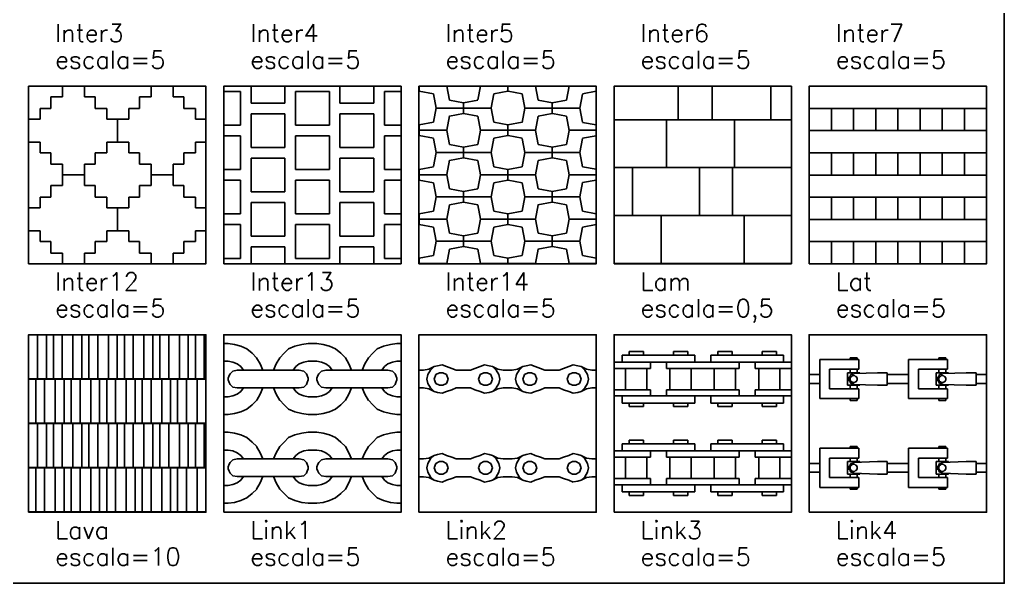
# Model space of a CAD drawing. Header units: inches. Extents: x -1 to 462, y -162 to 137.
# Drawn here: x 406.5 to 462, y -4 to 27.8 of the extents above; entities that cross this region are included whole.
import ezdxf

# ---------------------------------------------------------------- set-up
doc = ezdxf.new("R2010")
doc.units = ezdxf.units.IN
doc.header["$MEASUREMENT"] = 0
doc.layers.add('FORMATO', color=7, linetype='Continuous', plot=False)
for name, color, linetype in [('HATCH', 7, 'Continuous'), ('RECTANGLE', 7, 'Continuous'), ('TEXT', 5, 'Continuous')]:
    doc.layers.add(name, color=color, linetype=linetype)
doc.styles.add('nr', font='simplex.shx')

msp = doc.modelspace()

# ---------------------------------------------------------------- hatches: boundary and pattern name
at = {"layer": 'HATCH'}
h = msp.add_hatch(dxfattribs=at)
h.set_pattern_fill('INTER12', color=256, scale=5, style=0, pattern_type=2)
h.set_pattern_definition([(180, (410.15, 14), (-5, -5), [1.25, -3.75]), (270, (407, 17.15), (5, -5), [1.3, -3.7]), (0, (408.9, 19), (5, 5), [1.25, -3.75]), (270, (412, 17.15), (5, -5), [1.3, -3.7]), (0, (407, 15.85), (5, 5), [0.65, -4.35]), (270, (407.65, 15.85), (5, -5), [0.6, -4.4]), (0, (407.65, 15.25), (5, 5), [0.6, -4.4]), (270, (408.25, 15.25), (5, -5), [0.65, -4.35]), (0, (408.25, 14.6), (5, 5), [0.65, -4.35]), (270, (408.9, 14.6), (5, -5), [0.6, -4.4]), (270, (410.15, 14.6), (5, -5), [0.6, -4.4]), (180, (410.75, 14.6), (-5, -5), [0.6, -4.4]), (270, (410.75, 15.25), (5, -5), [0.65, -4.35]), (180, (411.4, 15.25), (-5, -5), [0.65, -4.35]), (270, (411.4, 15.85), (5, -5), [0.6, -4.4]), (180, (412, 15.85), (-5, -5), [0.6, -4.4]), (180, (412, 17.15), (-5, -5), [0.6, -4.4]), (90, (411.4, 17.15), (-5, 5), [0.6, -4.4]), (180, (411.4, 17.75), (-5, -5), [0.65, -4.35]), (90, (410.75, 17.75), (-5, 5), [0.65, -4.35]), (180, (410.75, 18.4), (-5, -5), [0.6, -4.4]), (90, (410.15, 18.4), (-5, 5), [0.6, -4.4]), (90, (408.9, 18.4), (-5, 5), [0.6, -4.4]), (0, (408.25, 18.4), (5, 5), [0.65, -4.35]), (90, (408.25, 17.75), (-5, 5), [0.65, -4.35]), (0, (407.65, 17.75), (5, 5), [0.6, -4.4]), (90, (407.65, 17.15), (-5, 5), [0.6, -4.4]), (0, (407, 17.15), (5, 5), [0.65, -4.35])])
h.paths.add_polyline_path([(407, 14), (417, 14), (417, 24), (407, 24)])
h = msp.add_hatch(dxfattribs=at)
h.set_pattern_fill('INTER13', color=256, scale=5, style=0, pattern_type=2)
h.set_pattern_definition([(0, (418, 14.3), (5, 5), [0.95, -4.05]), (0, (422.05, 14.3), (5, 5), [0.95, -4.05]), (0, (422.05, 18.7), (5, 5), [0.95, -4.05]), (0, (418, 18.7), (5, 5), [0.95, -4.05]), (270, (418.95, 16.2), (5, -5), [1.9, -3.1]), (270, (422.05, 16.2), (5, -5), [1.9, -3.1]), (270, (419.55, 14.95), (5, -5), [0.95, -4.05]), (270, (421.45, 14.95), (5, -5), [0.95, -4.05]), (270, (421.45, 17.45), (5, -5), [1.9, -3.1]), (270, (419.55, 17.45), (5, -5), [1.9, -3.1]), (0, (422.05, 16.2), (5, 5), [0.95, -4.05]), (0, (422.05, 16.8), (5, 5), [0.95, -4.05]), (0, (418, 16.2), (5, 5), [0.95, -4.05]), (0, (418, 16.8), (5, 5), [0.95, -4.05]), (0, (419.55, 18.05), (5, 5), [1.9, -3.1]), (0, (419.55, 17.45), (5, 5), [1.9, -3.1]), (180, (421.45, 15.55), (-5, -5), [1.9, -3.1]), (180, (421.45, 14.95), (-5, -5), [1.9, -3.1]), (270, (422.05, 18.7), (5, -5), [1.9, -3.1]), (270, (421.45, 19), (5, -5), [0.95, -4.05]), (270, (419.55, 19), (5, -5), [0.95, -4.05]), (270, (418.95, 18.7), (5, -5), [1.9, -3.1])])
h.paths.add_polyline_path([(418, 14), (428, 14), (428, 24), (418, 24)])
h = msp.add_hatch(dxfattribs=at)
h.set_pattern_fill('INTER14', color=256, scale=5, style=0, pattern_type=2)
h.set_pattern_definition([(270, (431.5, 15.55), (5, -5), [0.6, -4.4]), (180, (433.05, 15.25), (-5, -5), [3.1, -1.9]), (0, (432.45, 16.5), (5, 5), [1.55, -3.45]), (180, (430.55, 16.5), (-5, -5), [1.55, -3.45]), (270, (431.5, 18.05), (5, -5), [0.6, -4.4]), (0, (429.95, 17.75), (5, 5), [3.1, -1.9]), (100.6197, (432.45, 14), (-5.0000215, 24.999993), [0.81394, -80.58016]), (349.3803, (431.5, 14.95), (54.999992, -10.0000404), [0.81394, -80.58016]), (190.6197, (431.5, 14.95), (-24.999993, -5.0000215), [0.81394, -80.58016]), (79.3803, (430.55, 14), (10.0000404, 54.999992), [0.81394, -80.58016]), (259.3803, (432.45, 19), (-10.00004, -54.999992), [0.81394, -80.58016]), (10.6197, (431.5, 18.05), (24.999993, 5.000021), [0.81394, -80.58016]), (169.3803, (431.5, 18.05), (-54.999992, 10.00004), [0.81394, -80.58016]), (280.6197, (430.55, 19), (5.0000215, -24.999993), [0.81394, -80.58016]), (169.3803, (434, 14.3), (-54.999992, 10.00004), [0.81394, -80.58016]), (280.6197, (433.05, 15.25), (5.0000215, -24.999993), [0.81394, -80.58016]), (79.3803, (433.05, 15.25), (10.00004, 54.999992), [0.81394, -80.58016]), (190.6197, (434, 16.2), (-24.999993, -5.000021), [0.81394, -80.58016]), (169.3803, (434, 16.8), (-54.999992, 10.00004), [0.81394, -80.58016]), (280.6197, (433.05, 17.75), (5.000021, -24.999993), [0.81394, -80.58016]), (79.3803, (433.05, 17.75), (10.00004, 54.999992), [0.81394, -80.58016]), (190.6197, (434, 18.7), (-24.999993, -5.000021), [0.81394, -80.58016]), (349.3803, (429, 16.2), (54.999992, -10.0000404), [0.81394, -80.58016]), (100.6197, (429.95, 15.25), (-5.0000215, 24.999993), [0.81394, -80.58016]), (259.3803, (429.95, 15.25), (-10.0000404, -54.999992), [0.81394, -80.58016]), (10.6197, (429, 14.3), (24.9999933, 5.0000215), [0.81394, -80.58016]), (349.3803, (429, 18.7), (54.999992, -10.00004), [0.81394, -80.58016]), (100.6197, (429.95, 17.75), (-5.0000215, 24.999993), [0.81394, -80.58016]), (259.3803, (429.95, 17.75), (-10.00004, -54.999992), [0.81394, -80.58016]), (10.6197, (429, 16.8), (24.999993, 5.0000215), [0.81394, -80.58016]), (190.6197, (431.5, 17.45), (-24.999993, -5.0000215), [0.81394, -80.58016]), (79.3803, (430.55, 16.5), (10.00004, 54.999992), [0.81394, -80.58016]), (169.3803, (431.5, 15.55), (-54.999992, 10.00004), [0.81394, -80.58016]), (280.6197, (430.55, 16.5), (5.0000215, -24.999993), [0.81394, -80.58016]), (259.3803, (432.45, 16.5), (-10.00004, -54.999992), [0.81394, -80.58016]), (10.6197, (431.5, 15.55), (24.999993, 5.0000215), [0.81394, -80.58016]), (100.6197, (432.45, 16.5), (-5.0000215, 24.999993), [0.81394, -80.58016]), (349.3803, (431.5, 17.45), (54.999992, -10.00004), [0.81394, -80.58016]), (180, (434, 14), (-5, -5), [1.55, -3.45]), (270, (434, 14.3), (5, -5), [0.3, -4.7]), (270, (434, 16.8), (5, -5), [0.6, -4.4]), (270, (434, 19), (5, -5), [0.3, -4.7]), (0, (432.45, 19), (5, 5), [1.55, -3.45]), (0, (429, 19), (5, 5), [1.55, -3.45]), (90, (429, 18.7), (-5, 5), [0.3, -4.7]), (90, (429, 16.2), (-5, 5), [0.6, -4.4]), (90, (429, 14), (-5, 5), [0.3, -4.7]), (180, (430.55, 14), (-5, -5), [1.55, -3.45])])
h.paths.add_polyline_path([(429, 14), (439, 14), (439, 24), (429, 24)])
h = msp.add_hatch(dxfattribs=at)
h.set_pattern_fill('LAM', color=256, scale=0.6, style=0, pattern_type=2)
h.set_pattern_definition([(0, (440, 14), (0, 2.7), []), (90, (440, 14), (-27, 2e-15), [2.7, -8.1]), (90, (442.64, 14), (-27, 2e-15), [2.7, -8.1]), (90, (447.32, 14), (-27, 2e-15), [2.7, -8.1]), (90, (450.8, 14), (-27, 2e-15), [2.7, -8.1]), (90, (453.14, 14), (-27, 2e-15), [2.7, -8.1]), (90, (456.44, 14), (-27, 2e-15), [2.7, -8.1]), (90, (460.16, 14), (-27, 2e-15), [2.7, -8.1]), (90, (464.36, 14), (-27, 2e-15), [2.7, -8.1]), (90, (444.8, 16.7), (-27, 2e-15), [2.7, -8.1]), (90, (446.66, 16.7), (-27, 2e-15), [2.7, -8.1]), (90, (450.38, 16.7), (-27, 2e-15), [2.7, -8.1]), (90, (454.58, 16.7), (-27, 2e-15), [2.7, -8.1]), (90, (457.22, 16.7), (-27, 2e-15), [2.7, -8.1]), (90, (460.7, 16.7), (-27, 2e-15), [2.7, -8.1]), (90, (464.48, 16.7), (-27, 2e-15), [2.7, -8.1]), (90, (468.02, 16.7), (-27, 2e-15), [2.7, -8.1]), (90, (446.78, 19.4), (-27, 2e-15), [2.7, -8.1]), (90, (450.32, 19.4), (-27, 2e-15), [2.7, -8.1]), (90, (452.66, 19.4), (-27, 2e-15), [2.7, -8.1]), (90, (455.96, 19.4), (-27, 2e-15), [2.7, -8.1]), (90, (459.68, 19.4), (-27, 2e-15), [2.7, -8.1]), (90, (463.88, 19.4), (-27, 2e-15), [2.7, -8.1]), (90, (466.52, 19.4), (-27, 2e-15), [2.7, -8.1]), (90, (469.94, 19.4), (-27, 2e-15), [2.7, -8.1]), (90, (452.54, 22.1), (-27, 2e-15), [2.7, -8.1]), (90, (456.74, 22.1), (-27, 2e-15), [2.7, -8.1]), (90, (459.38, 22.1), (-27, 2e-15), [2.7, -8.1]), (90, (462.86, 22.1), (-27, 2e-15), [2.7, -8.1]), (90, (466.64, 22.1), (-27, 2e-15), [2.7, -8.1]), (90, (470.6, 22.1), (-27, 2e-15), [2.7, -8.1]), (90, (472.52, 22.1), (-27, 2e-15), [2.7, -8.1]), (90, (475.82, 22.1), (-27, 2e-15), [2.7, -8.1])])
h.paths.add_polyline_path([(440, 14), (450, 14), (450, 24), (440, 24)])
h = msp.add_hatch(dxfattribs=at)
h.set_pattern_fill('LAT', color=256, scale=5, style=0, pattern_type=2)
h.set_pattern_definition([(0, (451, 14), (0, 1.25), []), (90, (451, 14), (-1.25, 8e-17), [1.25, -1.25])])
h.paths.add_polyline_path([(451, 14), (461, 14), (461, 24), (451, 24)])
h = msp.add_hatch(dxfattribs=at)
h.set_pattern_fill('LAVA', color=256, scale=10, style=0)
h.set_pattern_definition([(0, (407, 0), (10, 2.5), [10]), (0, (407, 0.02), (10, 2.5), [10]), (90, (407, 0), (-1, 2.5), [2.5, -2.5]), (90, (407.4, 0), (-1, 2.5), [2.5, -2.5]), (90, (407.9, 0), (-1, 2.5), [2.5, -2.5]), (90, (408.5, 0), (-1, 2.5), [2.5, -2.5])])
h.paths.add_polyline_path([(407, 0), (417, 0), (417, 10), (407, 10)])
h = msp.add_hatch(dxfattribs=at)
h.set_pattern_fill('LINK1', color=256, scale=5, style=0, pattern_type=2)
h.set_pattern_definition([(180, (418.25, 0.5), (-5, -5), [0.25, -4.75]), (180, (418.25, 1.5), (-5, -5), [0.25, -4.75]), (180, (418.25, 3.5), (-5, -5), [0.25, -4.75]), (180, (418.25, 4.5), (-5, -5), [0.25, -4.75]), (0, (422.75, 1.5), (5, 5), [0.25, -4.75]), (0, (422.75, 0.5), (5, 5), [0.25, -4.75]), (0, (422.75, 3.5), (5, 5), [0.25, -4.75]), (0, (422.75, 4.5), (5, 5), [0.25, -4.75]), (0, (418.75, 2), (5, 5), [3.5, -1.5]), (180, (422.25, 3), (-5, -5), [3.5, -1.5]), (351.87, (418.25, 4.5), (4.999997, -1e-06), [0.35356, -35.0018]), (344.0546, (418.6, 4.45), (20, -5), [0.364, -36.03654]), (336.8014, (418.95, 4.35), (25, -10.000007), [0.3808, -37.6981]), (320.1944, (419.3, 4.2), (24.99999, -20.000012), [0.3905, -38.66074]), (315, (419.6, 3.95), (5, -1e-15), [0.3536, -6.7175]), (299.745, (419.85, 3.7), (15.00001, -24.999997), [0.4031, -39.90817]), (293.1986, (420.05, 3.35), (5, -10), [0.3808, -37.6981]), (348.69, (418.25, 3.5), (5, 2e-06), [0.25495, -25.24014]), (338.199, (418.5, 3.45), (15, -5), [0.26926, -26.65657]), (323.13, (418.75, 3.35), (15, -10), [0.25, -24.75]), (306.87, (418.95, 3.2), (5, -5), [0.25, -24.75]), (191.31, (418.75, 3), (-20, -4.99999), [0.25495, -25.24014]), (225, (418.5, 2.95), (-6e-16, -5), [0.2121, -6.859]), (243.435, (418.35, 2.8), (-2e-06, -5), [0.1118, -11.0685]), (251.565, (418.3, 2.7), (6e-06, -5), [0.1581, -15.6533]), (270, (418.25, 2.55), (5, -5), [0.05, -4.95]), (90, (418.25, 2.45), (-5, 5), [0.05, -4.95]), (108.435, (418.3, 2.3), (-5, 10), [0.1581, -15.6533]), (116.565, (418.35, 2.2), (-5, 5), [0.1118, -11.0685]), (135, (418.5, 2.05), (-5, 0), [0.2121, -6.8589]), (168.69, (418.75, 2), (-5, -2e-06), [0.25495, -25.24014]), (53.13, (418.95, 1.8), (10, 15), [0.25, -24.75]), (36.87, (418.75, 1.65), (5, 5), [0.25, -24.75]), (21.801, (418.5, 1.55), (10, 5), [0.26926, -26.65657]), (11.31, (418.25, 1.5), (20.000004, 4.99999), [0.25495, -25.24014]), (66.8014, (420.05, 1.65), (10.000007, 25), [0.3808, -37.6981]), (60.255, (419.85, 1.3), (5, 9.999998), [0.4031, -39.90817]), (45, (419.6, 1.05), (0, 5), [0.3536, -6.7175]), (39.8056, (419.3, 0.8), (4.999998, 5.000004), [0.3905, -38.66074]), (23.1986, (418.95, 0.65), (10, 5), [0.3808, -37.69808]), (15.9454, (418.6, 0.55), (15, 5.000003), [0.364, -36.03654]), (8.13, (418.25, 0.5), (30, 4.999997), [0.35356, -35.0018]), (171.87, (422.75, 0.5), (-4.999997, 1e-06), [0.35356, -35.0018]), (165.964, (422.4, 0.55), (-5, -5e-06), [0.4123, -20.2032]), (156.8014, (422, 0.65), (-25, 10.000007), [0.3808, -37.6981]), (135, (421.65, 0.8), (-5, 0), [0.3536, -6.7175]), (135, (421.4, 1.05), (-5, 0), [0.3536, -6.7175]), (119.745, (421.15, 1.3), (-15.00001, 24.999997), [0.4031, -39.90817]), (113.1986, (420.95, 1.65), (-5, 10), [0.3808, -37.6981]), (168.69, (422.75, 1.5), (-5, -2e-06), [0.25495, -25.24014]), (158.199, (422.5, 1.55), (-15, 5), [0.26926, -26.65657]), (143.13, (422.25, 1.65), (-15, 10), [0.25, -24.75]), (126.87, (422.05, 1.8), (-5, 5), [0.25, -24.75]), (11.31, (422.25, 2), (20, 4.99999), [0.25495, -25.24014]), (45, (422.5, 2.05), (0, 5), [0.2121, -6.859]), (63.435, (422.65, 2.2), (2e-06, 5), [0.1118, -11.0685]), (71.565, (422.7, 2.3), (-6e-06, 5), [0.1581, -15.6533]), (90, (422.75, 2.45), (-5, 5), [0.05, -4.95]), (270, (422.75, 2.55), (5, -5), [0.05, -4.95]), (288.435, (422.7, 2.7), (5, -10), [0.1581, -15.6533]), (296.565, (422.65, 2.8), (5, -5), [0.1118, -11.0685]), (315, (422.5, 2.95), (5, -1e-15), [0.2121, -6.859]), (348.69, (422.25, 3), (5, 2e-06), [0.25495, -25.24014]), (233.13, (422.05, 3.2), (-10, -15), [0.25, -24.75]), (216.87, (422.25, 3.35), (-5, -5), [0.25, -24.75]), (201.801, (422.5, 3.45), (-10, -5), [0.26926, -26.6566]), (191.31, (422.75, 3.5), (-20, -4.99999), [0.25495, -25.24014]), (246.8014, (420.95, 3.35), (-10.000007, -25), [0.3808, -37.6981]), (240.255, (421.15, 3.7), (-5, -10), [0.4031, -39.9082]), (225, (421.4, 3.95), (-6e-16, -5), [0.3536, -6.7175]), (225, (421.65, 4.2), (-6e-16, -5), [0.3536, -6.7175]), (203.199, (422, 4.35), (-10, -5), [0.3808, -37.6981]), (194.036, (422.4, 4.45), (-15, -4.99999), [0.4123, -20.2032]), (188.13, (422.75, 4.5), (-30, -5), [0.35356, -35.0018])])
h.paths.add_polyline_path([(418, 0), (428, 0), (428, 10), (418, 10)])
h = msp.add_hatch(dxfattribs=at)
h.set_pattern_fill('LINK2', color=256, scale=5, style=0, pattern_type=2)
h.set_pattern_definition([(180, (431.65, 2), (-5, -5), [0.3, -4.7]), (0, (431.35, 3), (5, 5), [0.3, -4.7]), (206.565, (429.85, 3.2), (-5, -5), [0.3354, -10.8449]), (189.462, (429.55, 3.05), (-25.000004, -4.99999), [0.30414, -30.1097]), (180, (429.25, 3), (-5, -5), [0.25, -4.75]), (225, (429.85, 3.2), (-6e-16, -5), [0.2828, -6.7882]), (239.036, (429.65, 3), (-5.000007, -10), [0.29155, -28.8632]), (258.69, (429.5, 2.75), (2e-06, -5), [0.25495, -25.24014]), (14.036, (429.85, 3.2), (15, 4.99999), [0.20616, -20.4094]), (11.31, (430.05, 3.25), (20, 4.99999), [0.25495, -25.24014]), (338.199, (430.3, 3.3), (15, -5), [0.26926, -26.65657]), (341.565, (430.55, 3.2), (5, 6e-06), [0.3162, -15.4952]), (338.199, (430.85, 3.1), (15, -5), [0.26926, -26.65657]), (0, (431.1, 3), (5, 5), [0.25, -4.75]), (111.801, (430.65, 2.5), (-5, 10), [0.26926, -26.65657]), (153.435, (430.55, 2.75), (-5, 2e-06), [0.2236, -10.9567]), (180, (430.35, 2.85), (-5, -5), [0.2, -4.8]), (206.565, (430.15, 2.85), (-5, -5), [0.2236, -10.9567]), (248.199, (429.95, 2.75), (-5, -15), [0.26926, -26.65657]), (111.801, (429.95, 2.25), (-5, 10), [0.26926, -26.65657]), (153.435, (430.15, 2.15), (-5, 2e-06), [0.2236, -10.9567]), (180, (430.35, 2.15), (-5, -5), [0.2, -4.8]), (206.565, (430.55, 2.25), (-5, -5), [0.2236, -10.9567]), (248.199, (430.65, 2.5), (-5, -15), [0.26926, -26.65657]), (0, (431.1, 2), (5, 5), [0.25, -4.75]), (21.801, (430.85, 1.9), (10, 5), [0.26926, -26.65657]), (18.435, (430.55, 1.8), (10, 5), [0.3162, -15.4952]), (21.801, (430.3, 1.7), (10, 5), [0.26926, -26.65657]), (348.69, (430.05, 1.75), (5, 2e-06), [0.25495, -25.24014]), (345.964, (429.85, 1.8), (5, 5e-06), [0.20616, -20.4094]), (101.31, (429.5, 2.25), (-4.99999, 20), [0.25495, -25.24014]), (120.964, (429.65, 2), (-10.00001, 14.99999), [0.29155, -28.8632]), (135, (429.85, 1.8), (-5, 0), [0.2828, -6.7882]), (180, (429.25, 2), (-5, -5), [0.25, -4.75]), (170.538, (429.55, 1.95), (-5, -2e-06), [0.30414, -30.1097]), (153.435, (429.85, 1.8), (-5, 2e-06), [0.3354, -10.8449]), (26.565, (433.15, 1.8), (5, 5), [0.3354, -10.8449]), (9.462, (433.45, 1.95), (25.000004, 4.99999), [0.30414, -30.1097]), (0, (433.75, 2), (5, 5), [0.25, -4.75]), (45, (433.15, 1.8), (0, 5), [0.2828, -6.7882]), (59.036, (433.35, 2), (5.00001, 10), [0.29155, -28.8632]), (78.69, (433.5, 2.25), (-2e-06, 5), [0.25495, -25.24014]), (194.036, (433.15, 1.8), (-15, -4.99999), [0.20616, -20.4094]), (191.31, (432.95, 1.75), (-20, -4.99999), [0.25495, -25.24014]), (158.199, (432.7, 1.7), (-15, 5), [0.26926, -26.65657]), (161.565, (432.45, 1.8), (-5, -6e-06), [0.3162, -15.4952]), (158.199, (432.15, 1.9), (-15, 5), [0.26926, -26.65657]), (180, (431.9, 2), (-5, -5), [0.25, -4.75]), (291.801, (432.35, 2.5), (5, -10), [0.26926, -26.65657]), (333.435, (432.45, 2.25), (5, -2e-06), [0.2236, -10.9567]), (0, (432.65, 2.15), (5, 5), [0.2, -4.8]), (26.565, (432.85, 2.15), (5, 5), [0.2236, -10.9567]), (68.199, (433.05, 2.25), (5, 15), [0.26926, -26.65657]), (291.801, (433.05, 2.75), (5, -10), [0.26926, -26.65657]), (333.435, (432.85, 2.85), (5, -2e-06), [0.2236, -10.9567]), (0, (432.65, 2.85), (5, 5), [0.2, -4.8]), (26.565, (432.45, 2.75), (5, 5), [0.2236, -10.9567]), (68.199, (432.35, 2.5), (5, 15), [0.26926, -26.65657]), (180, (431.9, 3), (-5, -5), [0.25, -4.75]), (201.801, (432.15, 3.1), (-10, -5), [0.26926, -26.65657]), (198.435, (432.45, 3.2), (-10, -5), [0.3162, -15.4952]), (201.801, (432.7, 3.3), (-10, -5), [0.26926, -26.65657]), (168.69, (432.95, 3.25), (-5, -2e-06), [0.25495, -25.24014]), (165.964, (433.15, 3.2), (-5, -5e-06), [0.20616, -20.4094]), (281.31, (433.5, 2.75), (4.99999, -20), [0.25495, -25.24014]), (300.964, (433.35, 3), (10.00001, -14.99999), [0.29155, -28.8632]), (315, (433.15, 3.2), (5, -1e-15), [0.2828, -6.7882]), (0, (433.75, 3), (5, 5), [0.25, -4.75]), (350.538, (433.45, 3.05), (5, 2e-06), [0.30414, -30.1097]), (333.435, (433.15, 3.2), (5, -2e-06), [0.3354, -10.8449]), (0, (433.95, 2), (5, 5), [0.05, -4.95])])
h.paths.add_polyline_path([(429, 0), (439, 0), (439, 10), (429, 10)])
h = msp.add_hatch(dxfattribs=at)
h.set_pattern_fill('LINK3', color=256, scale=5, style=0, pattern_type=2)
h.set_pattern_definition([(90, (440.45, 1.15), (-5, 5), [0.4, -4.6]), (90, (441.65, 0.95), (-5, 5), [0.2, -4.8]), (90, (440.85, 0.95), (-5, 5), [0.2, -4.8]), (0, (440.45, 1.15), (5, 5), [4.1, -0.9]), (180, (445, 1.55), (-5, -5), [5, 0]), (180, (442.05, 1.9), (-5, -5), [2.05, -2.95]), (0, (440.85, 0.95), (5, 5), [0.8, -4.2]), (90, (442.05, 1.55), (-5, 5), [0.35, -4.65]), (90, (442.95, 1.55), (-5, 5), [0.35, -4.65]), (180, (444.15, 0.95), (-5, -5), [0.8, -4.2]), (0, (442.95, 1.9), (5, 5), [2.05, -2.95]), (90, (444.15, 0.95), (-5, 5), [0.2, -4.8]), (90, (443.35, 0.95), (-5, 5), [0.2, -4.8]), (90, (444.55, 1.15), (-5, 5), [0.4, -4.6]), (270, (444.55, 3.85), (5, -5), [0.4, -4.6]), (270, (443.35, 4.05), (5, -5), [0.2, -4.8]), (270, (444.15, 4.05), (5, -5), [0.2, -4.8]), (0, (442.95, 3.1), (5, 5), [2.05, -2.95]), (180, (444.15, 4.05), (-5, -5), [0.8, -4.2]), (270, (444.35, 3.1), (5, -5), [1.2, -3.8]), (270, (443.15, 3.1), (5, -5), [1.2, -3.8]), (270, (442.95, 3.45), (5, -5), [0.35, -4.65]), (270, (442.05, 3.45), (5, -5), [0.35, -4.65]), (270, (441.85, 3.1), (5, -5), [1.2, -3.8]), (270, (440.65, 3.1), (5, -5), [1.2, -3.8]), (0, (440.85, 4.05), (5, 5), [0.8, -4.2]), (180, (442.05, 3.1), (-5, -5), [2.05, -2.95]), (180, (445, 3.45), (-5, -5), [5, 0]), (0, (440.45, 3.85), (5, 5), [4.1, -0.9]), (270, (440.85, 4.05), (5, -5), [0.2, -4.8]), (270, (441.65, 4.05), (5, -5), [0.2, -4.8]), (270, (440.45, 3.85), (5, -5), [0.4, -4.6])])
h.paths.add_polyline_path([(440, 0), (450, 0), (450, 10), (440, 10)])
h = msp.add_hatch(dxfattribs=at)
h.set_pattern_fill('LINK4', color=256, scale=5, style=0, pattern_type=2)
h.set_pattern_definition([(180, (451.6, 2.25), (-5, -5), [0.6, -4.4]), (180, (451.6, 2.75), (-5, -5), [0.6, -4.4]), (0, (455.4, 2.25), (5, 5), [0.6, -4.4]), (0, (455.4, 2.75), (5, 5), [0.6, -4.4]), (180, (453.8, 1.95), (-5, -5), [0.9, -4.1]), (180, (453.8, 1.4), (-5, -5), [2.2, -2.8]), (270, (453.8, 1.95), (5, -5), [0.55, -4.45]), (270, (453.3, 2.15), (5, -5), [0.2, -4.8]), (270, (453.7, 2.15), (5, -5), [0.2, -4.8]), (270, (453.3, 1.4), (5, -5), [0.1, -4.9]), (270, (453.7, 1.4), (5, -5), [0.1, -4.9]), (0, (453.3, 1.3), (5, 5), [0.4, -4.6]), (0, (452.15, 1.95), (5, 5), [1.35, -3.65]), (0, (454.85, 2.15), (5, 5), [0.55, -4.45]), (177.879, (454.85, 2.15), (-5.000001, -1.4e-06), [1.35092, -133.74164]), (182.121, (454.85, 2.85), (-129.999998, -5.0000098), [1.35092, -133.74164]), (0, (454.85, 2.85), (5, 5), [0.55, -4.45]), (270, (455.4, 2.85), (5, -5), [0.7, -4.3]), (90, (453.85, 2.8), (-5, 5), [0.05, -4.95]), (0, (452.15, 3.05), (5, 5), [1.35, -3.65]), (0, (453.3, 3.7), (5, 5), [0.4, -4.6]), (90, (453.7, 3.6), (-5, 5), [0.1, -4.9]), (90, (453.3, 3.6), (-5, 5), [0.1, -4.9]), (90, (453.7, 2.85), (-5, 5), [0.2, -4.8]), (90, (453.3, 2.85), (-5, 5), [0.2, -4.8]), (90, (453.8, 3.05), (-5, 5), [0.55, -4.45]), (90, (453.7, 2.45), (-5, 5), [0.05, -4.95]), (63.435, (453.65, 2.35), (2e-06, 5), [0.1118, -11.0685]), (0, (453.6, 2.35), (5, 5), [0.05, -4.95]), (45, (453.55, 2.3), (0, 5), [0.0707, -7.0004]), (0, (453.5, 2.3), (5, 5), [0.05, -4.95]), (180, (453.5, 2.3), (-5, -5), [0.05, -4.95]), (135, (453.45, 2.3), (-5, 0), [0.0707, -7.0004]), (180, (453.4, 2.35), (-5, -5), [0.05, -4.95]), (116.565, (453.35, 2.35), (-5, 5), [0.1118, -11.0685]), (90, (453.3, 2.45), (-5, 5), [0.05, -4.95]), (0, (453.5, 2.7), (5, 5), [0.05, -4.95]), (315, (453.55, 2.7), (5, -1e-15), [0.0707, -7.0004]), (270, (453.7, 2.55), (5, -5), [0.05, -4.95]), (296.565, (453.65, 2.65), (5, -5), [0.1118, -11.0685]), (0, (453.6, 2.65), (5, 5), [0.05, -4.95]), (180, (453.5, 2.7), (-5, -5), [0.05, -4.95]), (225, (453.45, 2.7), (-6e-16, -5), [0.0707, -7.0004]), (180, (453.4, 2.65), (-5, -5), [0.05, -4.95]), (243.435, (453.35, 2.65), (-2e-06, -5), [0.1118, -11.0685]), (270, (453.3, 2.55), (5, -5), [0.05, -4.95]), (135, (453.5, 2.2), (-5, 0), [0.0707, -7.0004]), (180, (453.45, 2.25), (-5, -5), [0.1, -4.9]), (116.565, (453.35, 2.25), (-5, 5), [0.1118, -11.0685]), (135, (453.3, 2.35), (-5, 0), [0.0707, -7.0004]), (116.565, (453.25, 2.4), (-5, 5), [0.1118, -11.0685]), (243.435, (453.25, 2.6), (-2e-06, -5), [0.1118, -11.0685]), (225, (453.3, 2.65), (-6e-16, -5), [0.0707, -7.0004]), (243.435, (453.35, 2.75), (-2e-06, -5), [0.1118, -11.0685]), (180, (453.45, 2.75), (-5, -5), [0.1, -4.9]), (225, (453.5, 2.8), (-6e-16, -5), [0.0707, -7.0004]), (270, (451.6, 3.6), (5, -5), [2.2, -2.8]), (180, (453.8, 3.6), (-5, -5), [2.2, -2.8]), (270, (452.15, 3.05), (5, -5), [1.1, -3.9]), (180, (453.8, 3.05), (-5, -5), [0.9, -4.1]), (0, (453.15, 2.15), (5, 5), [0.7, -4.3]), (0, (453.15, 2.85), (5, 5), [0.7, -4.3]), (90, (453.85, 2.15), (-5, 5), [0.05, -4.95]), (90, (453.15, 2.15), (-5, 5), [0.7, -4.3])])
h.paths.add_polyline_path([(451, 0), (461, 0), (461, 10), (451, 10)])

# ---------------------------------------------------------------- linework, layer by layer
at = {"layer": 'FORMATO'}
msp.add_lwpolyline([(362, -4), (462, -4), (462, 137), (362, 137)], close=True, dxfattribs=at)
at = {"layer": 'RECTANGLE'}
for points in [[(407, 14), (417, 14), (417, 24), (407, 24)], [(418, 14), (428, 14), (428, 24), (418, 24)], [(429, 14), (439, 14), (439, 24), (429, 24)], [(440, 14), (450, 14), (450, 24), (440, 24)], [(451, 14), (461, 14), (461, 24), (451, 24)], [(407, 0), (417, 0), (417, 10), (407, 10)], [(418, 0), (428, 0), (428, 10), (418, 10)], [(429, 0), (439, 0), (439, 10), (429, 10)], [(440, 0), (450, 0), (450, 10), (440, 10)], [(451, 0), (461, 0), (461, 10), (451, 10)]]:
    msp.add_lwpolyline(points, close=True, dxfattribs=at)

# ---------------------------------------------------------------- texts
at = {"layer": 'TEXT', "style": 'nr'}
for s, p in [('Inter3', (408.5, 26.5)), ('Inter4', (419.5, 26.5)), ('Inter5', (430.5, 26.5)), ('Inter6', (441.5, 26.5)), ('Inter7', (452.5, 26.5)), ('escala=5', (408.5, 25)), ('escala=5', (419.5, 25)), ('escala=5', (430.5, 25)), ('escala=5', (441.5, 25)), ('escala=5', (452.5, 25)), ('Inter12', (408.5, 12.5)), ('Inter13', (419.5, 12.5)), ('Inter14', (430.5, 12.5)), ('Lam', (441.5, 12.5)), ('Lat', (452.5, 12.5)), ('escala=5', (408.5, 11)), ('escala=5', (419.5, 11)), ('escala=5', (430.5, 11)), ('escala=0,5', (441.5, 11)), ('escala=5', (452.5, 11)), ('Lava', (408.5, -1.5)), ('Link1', (419.5, -1.5)), ('Link2', (430.5, -1.5)), ('Link3', (441.5, -1.5)), ('Link4', (452.5, -1.5)), ('escala=10', (408.5, -3)), ('escala=5', (419.5, -3)), ('escala=5', (430.5, -3)), ('escala=5', (441.5, -3)), ('escala=5', (452.5, -3))]:
    msp.add_text(s, height=1, dxfattribs=at).set_placement(p)

doc.saveas('drawing.dxf')
